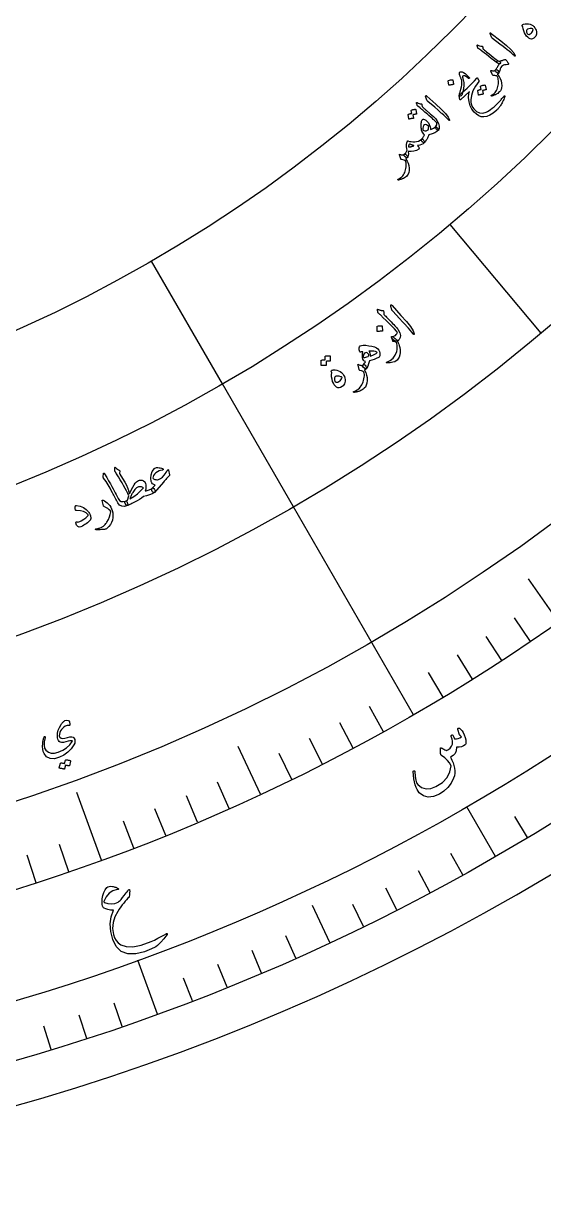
# Model space of a CAD drawing. Header units: millimetres. Extents: x -77 to 77, y -78 to 103.
# Drawn here: x 21.22 to 39.69, y -77.5 to -36.19 of the extents above; entities that cross this region are included whole.
import ezdxf

# ---------------------------------------------------------------- set-up
doc = ezdxf.new("R2010")
doc.units = ezdxf.units.MM
for name, color, linetype in [('CUT_OUTER', 1, 'Continuous'), ('ENGRAVE', 7, 'Continuous'), ('ENGRAVE_FINE', 8, 'Continuous'), ('TEXT', 5, 'Continuous')]:
    doc.layers.add(name, color=color, linetype=linetype)

msp = doc.modelspace()

# ---------------------------------------------------------------- linework, layer by layer
at = {"layer": 'CUT_OUTER'}
msp.add_arc((0, -0.0003), 77.4997, 178.346942, 3.754487, dxfattribs=at)
at = {"layer": 'ENGRAVE'}
for points in [[(28.2875, -48.9954), (25.7688, -44.6328)], [(30.8063, -53.358), (28.2875, -48.9954)], [(35.0688, -60.7409), (30.8063, -53.358)], [(40.2292, -57.4533), (39.1535, -55.917)], [(29.6414, -63.5662), (28.8488, -61.8664)], [(23.9884, -65.9077), (23.1137, -63.5044)], [(37.975, -65.7746), (36.9578, -64.0128)], [(32.0979, -68.8341), (31.4837, -67.5171)], [(25.9764, -71.3697), (25.2806, -69.458)]]:
    msp.add_lwpolyline(points, dxfattribs=at)
for radius in [75.95, 75.95, 73.9156, 70.1375, 70.1375, 67.1538, 61.6125, 61.6125, 56.575, 56.575, 51.5375, 51.5375]:
    msp.add_circle((0, 0), radius, dxfattribs=at)
at = {"layer": 'ENGRAVE_FINE'}
for points in [[(39.6038, -47.1979), (36.3657, -43.339)], [(39.2204, -58.1466), (38.6483, -57.2985)], [(38.1996, -58.8223), (37.6425, -57.9643)], [(37.1672, -59.48), (36.6251, -58.6124)], [(36.1235, -60.1196), (35.5966, -59.2427)], [(34.0033, -61.3436), (33.5074, -60.4489)], [(32.9276, -61.9277), (32.4473, -61.0245)], [(31.8418, -62.493), (31.3773, -61.5815)], [(30.7463, -63.0392), (30.2978, -62.1197)], [(28.5275, -64.0738), (28.1114, -63.1392)], [(27.4049, -64.5619), (27.0052, -63.6202)], [(26.274, -65.0304), (25.8907, -64.0818)], [(39.1171, -65.1019), (38.6681, -64.3545)], [(25.135, -65.479), (24.7684, -64.5239)], [(22.8345, -66.3163), (22.5015, -65.349)], [(36.8213, -66.4274), (36.3986, -65.6648)], [(21.6737, -66.7047), (21.3576, -65.7318)], [(35.6564, -67.0599), (35.247, -66.29)], [(34.4806, -67.6719), (34.0848, -66.8951)], [(33.2943, -68.2634), (32.9121, -67.4798)], [(30.8916, -69.3838), (30.537, -68.5873)], [(29.676, -69.9123), (29.3354, -69.1098)], [(28.4514, -70.4196), (28.1248, -69.6112)], [(27.218, -70.9054), (26.9056, -70.0915)], [(24.7269, -71.8121), (24.443, -70.9878)], [(23.4698, -72.2327), (23.2004, -71.4035)], [(22.2056, -72.6313), (21.9507, -71.7976)]]:
    msp.add_lwpolyline(points, dxfattribs=at)
at = {"layer": 'TEXT'}
for points in [[(38.9228, -36.2763), (38.928, -36.2607), (38.9384, -36.2474), (38.9542, -36.2364), (38.9753, -36.2276), (39.036, -36.2134), (39.0948, -36.2082), (39.1516, -36.2122), (39.2065, -36.2253), (39.2572, -36.2461), (39.3025, -36.2742), (39.3427, -36.3095), (39.3775, -36.3523), (39.4045, -36.3964), (39.4236, -36.4409), (39.4351, -36.4858), (39.4387, -36.531), (39.4348, -36.5746), (39.4236, -36.6148), (39.4051, -36.6516), (39.3793, -36.6849), (39.339, -36.7223), (39.2973, -36.7445), (39.2542, -36.7515), (39.2098, -36.7433), (39.166, -36.7224), (39.1238, -36.6898), (39.0831, -36.6458), (39.0438, -36.5902), (39.0086, -36.5268), (38.981, -36.4602), (38.9612, -36.3904), (38.9491, -36.3175), (38.9481, -36.3145), (38.9454, -36.3105), (38.941, -36.3054), (38.9348, -36.2994), (38.9283, -36.2926), (38.9241, -36.2865), (38.9223, -36.281), (38.9228, -36.2763)], [(37.7969, -36.5876), (37.7851, -36.5533), (37.7861, -36.5359), (37.8, -36.5354), (37.8267, -36.5518), (38.1628, -36.821), (38.3687, -36.9865), (38.5238, -37.1285), (38.6278, -37.2473), (38.6807, -37.3427), (38.6828, -37.3528), (38.6825, -37.3598), (38.6798, -37.3635), (38.6748, -37.3639), (38.669, -37.3626), (38.6626, -37.3595), (38.6558, -37.3548), (38.6485, -37.3483), (38.594, -37.2957), (38.5338, -37.2423), (38.4678, -37.1883), (38.3961, -37.1336), (38.3777, -37.119), (38.3274, -37.08), (38.2454, -37.0165), (38.1317, -36.9287), (37.8777, -36.7356), (37.865, -36.7245), (37.8545, -36.7131), (37.8461, -36.7013), (37.8398, -36.6892)], [(39.3115, -36.4108), (39.3098, -36.3991), (39.3018, -36.3904), (39.2875, -36.3845), (39.267, -36.3815), (39.207, -36.3812), (39.1574, -36.3891), (39.1181, -36.4049), (39.0892, -36.429), (39.0794, -36.4441), (39.0752, -36.4626), (39.0765, -36.4844), (39.0833, -36.5096), (39.0932, -36.5341), (39.104, -36.5535), (39.1154, -36.568), (39.1277, -36.5775), (39.1568, -36.5879), (39.1859, -36.5863), (39.2151, -36.5728), (39.2444, -36.5473), (39.2715, -36.5141), (39.2917, -36.4803), (39.3051, -36.4459), (39.3115, -36.4108)], [(37.6639, -37.2092), (37.75, -37.2789), (37.827, -37.3404), (37.8949, -37.3937), (37.9535, -37.4389), (38.003, -37.4758), (38.0431, -37.5045), (38.0739, -37.5248), (38.0953, -37.5369), (38.1237, -37.5517), (38.1432, -37.5681), (38.1537, -37.5861), (38.1552, -37.6058), (38.1499, -37.6229), (38.1399, -37.6332), (38.1252, -37.6367), (38.1058, -37.6334), (38.0482, -37.6044), (37.9537, -37.5403), (37.8222, -37.441), (37.6538, -37.3065), (37.5826, -37.2474), (37.5253, -37.2006), (37.4821, -37.166), (37.4528, -37.1439), (37.3823, -37.1006), (37.3704, -37.0924), (37.3609, -37.0837), (37.3537, -37.0745), (37.3487, -37.0649), (37.3412, -37.0367), (37.3355, -37.0148), (37.3316, -36.9992), (37.3294, -36.9899), (37.3282, -36.9742), (37.3312, -36.9651), (37.3384, -36.9626), (37.3499, -36.9667), (37.3787, -36.9821), (37.4132, -36.9936), (37.4533, -37.0013), (37.499, -37.0051), (37.5078, -37.0061), (37.5144, -37.0094), (37.519, -37.0147), (37.5214, -37.0223), (37.5233, -37.0324), (37.525, -37.0419), (37.5266, -37.0508), (37.528, -37.0591), (37.5293, -37.0668), (37.5304, -37.0739), (37.5313, -37.0804), (37.532, -37.0862), (37.534, -37.0954), (37.5372, -37.1034), (37.5416, -37.1102), (37.5472, -37.1157), (37.561, -37.1262), (37.585, -37.1452), (37.6193, -37.1729), (37.6639, -37.2092)], [(38.0273, -37.5485), (38.0405, -37.5327), (38.0556, -37.5248), (38.0726, -37.525), (38.0916, -37.5332), (38.1007, -37.5375), (38.112, -37.5393), (38.1255, -37.5385), (38.1411, -37.5353), (38.1502, -37.5326), (38.1604, -37.5297), (38.1716, -37.5266), (38.1837, -37.5231), (38.1967, -37.5193), (38.2104, -37.515), (38.2248, -37.5101), (38.2399, -37.5046), (38.2681, -37.4945), (38.2909, -37.487), (38.3082, -37.4822), (38.3202, -37.4801), (38.3294, -37.4797), (38.337, -37.4812), (38.343, -37.4845), (38.3476, -37.4897), (38.3798, -37.5315), (38.4063, -37.5686), (38.4269, -37.601), (38.4418, -37.6286), (38.4429, -37.633), (38.4422, -37.6376), (38.4398, -37.6424), (38.4357, -37.6473), (38.4299, -37.6528), (38.4246, -37.6568), (38.42, -37.6592), (38.416, -37.66), (38.3556, -37.663), (38.3034, -37.6704), (38.2595, -37.6821), (38.2239, -37.6981), (38.1958, -37.7223), (38.1708, -37.7594), (38.1489, -37.8094), (38.1301, -37.8725), (38.1212, -37.9032), (38.1118, -37.9282), (38.1019, -37.9474), (38.0916, -37.9608), (38.0848, -37.9656), (38.077, -37.9674), (38.0681, -37.9663), (38.0581, -37.9622), (38.0076, -37.9321), (37.9778, -37.9033), (37.9686, -37.8758), (37.98, -37.8497), (37.9977, -37.8272), (38.015, -37.8034), (38.0317, -37.7781), (38.048, -37.7515), (38.0637, -37.7234), (38.0785, -37.694), (38.0926, -37.6632), (38.1058, -37.6309), (38.065, -37.6051), (38.0383, -37.5828), (38.0258, -37.5639), (38.0273, -37.5485)], [(36.6943, -38.7944), (36.6935, -38.7784), (36.6938, -38.7614), (36.6954, -38.7435), (36.698, -38.7246), (36.7018, -38.7047), (36.7067, -38.6836), (36.7125, -38.6614), (36.7194, -38.638), (36.7488, -38.5336), (36.7699, -38.446), (36.7829, -38.3751), (36.7877, -38.3211), (36.7862, -38.2739), (36.78, -38.2284), (36.7691, -38.1847), (36.7535, -38.1428), (36.7448, -38.1226), (36.7368, -38.1033), (36.7293, -38.0847), (36.7225, -38.0669), (36.7163, -38.0501), (36.7109, -38.0346), (36.7062, -38.0204), (36.7023, -38.0073), (36.6978, -37.9829), (36.6985, -37.9617), (36.7044, -37.9437), (36.7154, -37.9289), (36.7303, -37.9186), (36.7488, -37.913), (36.7709, -37.9121), (36.7967, -37.9159), (36.8439, -37.936), (36.9005, -37.9761), (36.9667, -38.0363), (37.0423, -38.1165), (37.0485, -38.1244), (37.0511, -38.1318), (37.0502, -38.1386), (37.0457, -38.1449), (37.039, -38.1493), (37.0314, -38.1503), (37.023, -38.1478), (37.0137, -38.1419), (36.9454, -38.0908), (36.8898, -38.061), (36.8466, -38.0525), (36.8161, -38.0653), (36.8114, -38.0718), (36.8085, -38.0805), (36.8075, -38.0914), (36.8082, -38.1046), (36.8096, -38.1115), (36.8116, -38.1199), (36.814, -38.1297), (36.817, -38.1411), (36.8205, -38.1539), (36.8245, -38.1682), (36.829, -38.184), (36.834, -38.2013), (36.8551, -38.2949), (36.8592, -38.3968), (36.8462, -38.5071), (36.8161, -38.6257), (36.8158, -38.6269), (36.8148, -38.6306), (36.8131, -38.6367), (36.8107, -38.6453), (36.8077, -38.6564), (36.8039, -38.6699), (36.7995, -38.6859), (36.7944, -38.7043), (36.78, -38.7394), (36.7585, -38.7662), (36.7299, -38.7845), (36.6943, -38.7944)], [(37.8743, -38.0246), (37.814, -37.8871), (37.8103, -37.8749), (37.8106, -37.867), (37.8147, -37.8632), (37.8227, -37.8636), (37.8504, -37.8705), (37.8753, -37.8753), (37.8974, -37.8779), (37.9168, -37.8783), (37.9348, -37.8755), (37.9515, -37.8696), (37.967, -37.8605), (37.9812, -37.8484), (37.9977, -37.8388), (38.0172, -37.8396), (38.0398, -37.851), (38.0656, -37.8729), (38.0877, -37.8987), (38.0997, -37.9217), (38.1014, -37.942), (38.0928, -37.9596), (38.0832, -37.9701), (38.0732, -37.9805), (38.0627, -37.9907), (38.0518, -38.0007), (38.0504, -38.003), (38.0502, -38.006), (38.0511, -38.0098), (38.053, -38.0144), (38.1049, -38.0796), (38.1453, -38.1528), (38.1743, -38.2341), (38.1918, -38.3234), (38.1981, -38.4099), (38.1935, -38.4828), (38.178, -38.542), (38.1517, -38.5876), (38.1203, -38.6237), (38.0893, -38.6547), (38.0589, -38.6805), (38.0291, -38.7011), (38.0132, -38.7099), (37.9959, -38.719), (37.9771, -38.7282), (37.9568, -38.7377), (37.9349, -38.7472), (37.9114, -38.7564), (37.8863, -38.7654), (37.8595, -38.7741), (37.853, -38.7765), (37.8473, -38.7774), (37.8424, -38.777), (37.8383, -38.7752), (37.8336, -38.772), (37.8307, -38.7686), (37.8294, -38.7651), (37.8299, -38.7615), (37.8311, -38.7573), (37.8334, -38.7537), (37.8368, -38.7505), (37.8413, -38.7478), (37.8891, -38.7168), (37.9303, -38.684), (37.9649, -38.6497), (37.993, -38.6138), (38.0167, -38.5741), (38.0368, -38.5323), (38.0533, -38.4882), (38.0662, -38.442), (38.0757, -38.3936), (38.0818, -38.343), (38.0847, -38.2903), (38.0842, -38.2354), (38.0794, -38.1897), (38.0705, -38.1484), (38.0574, -38.1115), (38.0404, -38.079), (38.0208, -38.0639), (37.9917, -38.0533), (37.9532, -38.0473), (37.9052, -38.0457), (37.8958, -38.0444), (37.8876, -38.0404), (37.8804, -38.0339), (37.8743, -38.0246)], [(36.3015, -38.2384), (36.3016, -38.2354), (36.3029, -38.2323), (36.3054, -38.2293), (36.3091, -38.2264), (36.3429, -38.2133), (36.3775, -38.2037), (36.4127, -38.1976), (36.4486, -38.1951), (36.453, -38.1957), (36.4563, -38.1974), (36.4585, -38.2002), (36.4595, -38.204), (36.4924, -38.3564), (36.4924, -38.3608), (36.4901, -38.364), (36.4855, -38.3661), (36.4786, -38.3671), (36.4727, -38.3679), (36.4635, -38.3694), (36.451, -38.3716), (36.4354, -38.3744), (36.4163, -38.378), (36.3936, -38.3826), (36.3674, -38.3882), (36.3377, -38.3947), (36.3334, -38.3951), (36.3303, -38.3944), (36.3285, -38.3925), (36.3279, -38.3894)], [(36.8108, -38.6429), (36.9782, -38.4936), (37.1184, -38.3596), (37.2315, -38.2414), (37.3175, -38.139), (37.3201, -38.1358), (37.3229, -38.1335), (37.3257, -38.1321), (37.3287, -38.1317), (37.3318, -38.1322), (37.3346, -38.1336), (37.3373, -38.136), (37.3398, -38.1393), (37.3485, -38.1531), (37.3564, -38.1659), (37.3634, -38.1777), (37.3696, -38.1884), (37.375, -38.1982), (37.3795, -38.207), (37.3831, -38.2147), (37.386, -38.2214), (37.3895, -38.2331), (37.3903, -38.2434), (37.3886, -38.2523), (37.3843, -38.2598), (37.2648, -38.4272), (37.178, -38.5909), (37.124, -38.7513), (37.1027, -38.9085), (37.1064, -39.0034), (37.1252, -39.0894), (37.1593, -39.1667), (37.2087, -39.2352), (37.307, -39.323), (37.4121, -39.3709), (37.5242, -39.3785), (37.643, -39.346), (37.6959, -39.3198), (37.7507, -39.2876), (37.8074, -39.2492), (37.8659, -39.2046), (37.9262, -39.154), (37.9883, -39.0976), (38.0522, -39.0352), (38.1178, -38.967), (38.1405, -38.9422), (38.1627, -38.9176), (38.1843, -38.8931), (38.2053, -38.869), (38.2256, -38.8452), (38.245, -38.8219), (38.2636, -38.7992), (38.2812, -38.777), (38.287, -38.7706), (38.2929, -38.7679), (38.2989, -38.7687), (38.305, -38.7731), (38.3106, -38.7798), (38.3139, -38.7859), (38.3148, -38.7916), (38.3134, -38.7969), (38.2922, -38.8472), (38.2714, -38.8942), (38.2511, -38.9379), (38.2313, -38.9783), (38.2122, -39.0154), (38.1938, -39.0493), (38.1764, -39.0799), (38.1597, -39.1071), (38.1429, -39.1316), (38.1262, -39.1551), (38.1096, -39.1775), (38.093, -39.1989), (38.0763, -39.2192), (38.0593, -39.2384), (38.0419, -39.2563), (38.0241, -39.2731), (37.8952, -39.3799), (37.7758, -39.4563), (37.666, -39.5025), (37.566, -39.5185), (37.4723, -39.5087), (37.3838, -39.4773), (37.3005, -39.4244), (37.2223, -39.35), (37.1431, -39.241), (37.084, -39.1184), (37.0447, -38.9822), (37.0253, -38.8324), (37.025, -38.7818), (37.0291, -38.729), (37.0375, -38.6742), (37.0502, -38.6173), (36.7407, -38.9071), (36.7303, -38.9109), (36.7217, -38.9081), (36.7151, -38.8987), (36.7104, -38.8827), (36.7059, -38.8572), (36.7019, -38.8342), (36.6984, -38.8137), (36.6955, -38.7957), (36.6933, -38.7802), (36.6917, -38.7674), (36.6908, -38.7573), (36.6906, -38.7498), (36.6982, -38.7412), (36.7207, -38.7206), (36.7583, -38.6878), (36.8108, -38.6429)], [(37.4513, -38.4315), (37.4514, -38.4284), (37.4527, -38.4253), (37.4552, -38.4222), (37.459, -38.4192), (37.4759, -38.4117), (37.4928, -38.4051), (37.5098, -38.3994), (37.5269, -38.3944), (37.5442, -38.3904), (37.5619, -38.3871), (37.5799, -38.3848), (37.5984, -38.3833), (37.6029, -38.3839), (37.6064, -38.3858), (37.609, -38.3889), (37.6107, -38.3933), (37.6432, -38.5475), (37.6428, -38.5504), (37.6403, -38.5527), (37.6359, -38.5547), (37.6294, -38.5561), (37.6244, -38.5565), (37.6168, -38.5577), (37.6066, -38.5597), (37.5939, -38.5626), (37.5784, -38.5663), (37.5601, -38.5708), (37.5388, -38.5762), (37.5147, -38.5823), (37.5385, -38.7031), (37.5385, -38.7075), (37.5362, -38.7108), (37.5316, -38.713), (37.5246, -38.7141), (37.5186, -38.715), (37.5094, -38.7167), (37.4968, -38.7191), (37.481, -38.7223), (37.4617, -38.7263), (37.4389, -38.7314), (37.4124, -38.7375), (37.3824, -38.7446), (37.3786, -38.7446), (37.3759, -38.7436), (37.3743, -38.7414), (37.3738, -38.7383), (37.3471, -38.5865), (37.3471, -38.5834), (37.3484, -38.5803), (37.3509, -38.5772), (37.3547, -38.5742), (37.3686, -38.5673), (37.3827, -38.5614), (37.397, -38.5562), (37.4116, -38.552), (37.4262, -38.5485), (37.441, -38.5456), (37.4558, -38.5435), (37.4707, -38.5421)], [(35.5078, -38.8131), (35.4981, -38.7781), (35.5002, -38.7608), (35.514, -38.7611), (35.5397, -38.7791), (35.8588, -39.0682), (36.0544, -39.2459), (36.2005, -39.3971), (36.2972, -39.5219), (36.3442, -39.6204), (36.3456, -39.6306), (36.3449, -39.6375), (36.342, -39.6411), (36.337, -39.6412), (36.3312, -39.6395), (36.3251, -39.6361), (36.3186, -39.6309), (36.3117, -39.6241), (36.2605, -39.5682), (36.2036, -39.5113), (36.141, -39.4534), (36.0728, -39.3944), (36.0553, -39.3787), (36.0075, -39.3367), (35.9295, -39.2684), (35.8213, -39.1738), (35.5795, -38.9657), (35.5675, -38.9538), (35.5576, -38.9418), (35.55, -38.9295), (35.5445, -38.9171)], [(35.2032, -39.1131), (35.1927, -39.0841), (35.1843, -39.0613), (35.1779, -39.0445), (35.1735, -39.0339), (35.1711, -39.0267), (35.1707, -39.0205), (35.1723, -39.0151), (35.1757, -39.0107), (35.1812, -39.0072), (35.1873, -39.0061), (35.1941, -39.0074), (35.2015, -39.011), (35.2373, -39.0292), (35.2726, -39.0429), (35.3076, -39.0518), (35.3421, -39.0561), (35.3525, -39.0581), (35.3602, -39.0639), (35.3653, -39.0736), (35.3678, -39.0871), (35.376, -39.1528), (35.3943, -39.1691), (35.4122, -39.1851), (35.4298, -39.2007), (35.4471, -39.216), (35.4641, -39.231), (35.4809, -39.2456), (35.4973, -39.2599), (35.5135, -39.2739), (35.6631, -39.4035), (35.777, -39.5075), (35.8553, -39.5859), (35.8978, -39.6389), (35.9559, -39.7523), (35.9847, -39.8488), (35.9844, -39.9282), (35.9549, -39.9905), (35.9536, -39.9916), (35.9523, -39.9928), (35.951, -39.994), (35.9497, -39.9952), (35.9353, -39.9948), (35.9153, -39.9826), (35.8895, -39.9583), (35.8581, -39.9222), (35.8475, -39.9079), (35.8425, -39.895), (35.8432, -39.8835), (35.8496, -39.8733), (35.8768, -39.837), (35.8936, -39.8002), (35.8999, -39.7631), (35.8959, -39.7256), (35.8703, -39.6994), (35.8403, -39.6703), (35.8061, -39.6382), (35.7677, -39.6032), (35.7252, -39.5654), (35.6789, -39.5248), (35.6289, -39.4814), (35.575, -39.4353), (35.5225, -39.3896), (35.4752, -39.3486), (35.4331, -39.3124), (35.3961, -39.2809), (35.3645, -39.254), (35.3383, -39.2316), (35.3177, -39.2137), (35.3025, -39.2003), (35.223, -39.1377), (35.216, -39.1307), (35.2104, -39.1243), (35.2061, -39.1185), (35.2032, -39.1131)], [(34.991, -39.2867), (34.9911, -39.2836), (34.9925, -39.2807), (34.9951, -39.2778), (34.9989, -39.2749), (35.0159, -39.2685), (35.0328, -39.2628), (35.0499, -39.2581), (35.0669, -39.2541), (35.0842, -39.251), (35.1018, -39.2488), (35.1197, -39.2474), (35.138, -39.2469), (35.1424, -39.2478), (35.1458, -39.2499), (35.1483, -39.2531), (35.1498, -39.2575), (35.1766, -39.4119), (35.1761, -39.4147), (35.1736, -39.417), (35.1691, -39.4186), (35.1626, -39.4197), (35.1577, -39.4198), (35.1501, -39.4206), (35.14, -39.4221), (35.1273, -39.4242), (35.1119, -39.427), (35.0936, -39.4305), (35.0724, -39.4347), (35.0483, -39.4394), (35.0677, -39.5603), (35.0676, -39.5647), (35.0652, -39.5678), (35.0605, -39.5697), (35.0536, -39.5704), (35.0477, -39.5711), (35.0384, -39.5722), (35.0259, -39.5739), (35.0102, -39.5762), (34.991, -39.5791), (34.9682, -39.5829), (34.9419, -39.5875), (34.9119, -39.5929), (34.9081, -39.5927), (34.9055, -39.5916), (34.904, -39.5894), (34.9037, -39.5862), (34.8825, -39.4345), (34.8827, -39.4314), (34.884, -39.4284), (34.8867, -39.4255), (34.8905, -39.4227), (34.9045, -39.4167), (34.9186, -39.4115), (34.9329, -39.4072), (34.9475, -39.4038), (34.9621, -39.4011), (34.9768, -39.3991), (34.9915, -39.3979), (35.0062, -39.3973)], [(35.3885, -39.6075), (35.3904, -39.6059), (35.3922, -39.6045), (35.3939, -39.6033), (35.3955, -39.6024), (35.3971, -39.6016), (35.3988, -39.6009), (35.4006, -39.6002), (35.4025, -39.5997), (35.4272, -39.5988), (35.4529, -39.6045), (35.4794, -39.6167), (35.5068, -39.6354), (35.5555, -39.6798), (35.5959, -39.7289), (35.6279, -39.7829), (35.6517, -39.8417), (35.6563, -39.8563), (35.6605, -39.8713), (35.6645, -39.8865), (35.6681, -39.9021), (35.6714, -39.9179), (35.6743, -39.9341), (35.677, -39.9505), (35.6793, -39.9672), (35.7053, -39.9562), (35.73, -39.945), (35.7534, -39.9337), (35.7755, -39.9222), (35.7962, -39.9105), (35.8155, -39.8984), (35.8333, -39.886), (35.8496, -39.8733), (35.8573, -39.8701), (35.8674, -39.8721), (35.8798, -39.8793), (35.8945, -39.8918), (35.9289, -39.926), (35.9504, -39.9539), (35.9591, -39.9754), (35.9549, -39.9905), (35.8984, -40.0406), (35.8233, -40.0849), (35.7295, -40.1235), (35.617, -40.1561), (35.6015, -40.1921), (35.5828, -40.2308), (35.561, -40.2723), (35.5359, -40.3166), (35.51, -40.3598), (35.4882, -40.3935), (35.4706, -40.4177), (35.4573, -40.4324), (35.4482, -40.4371), (35.437, -40.4373), (35.4236, -40.433), (35.4081, -40.4243), (35.4, -40.4185), (35.3926, -40.4123), (35.3857, -40.4055), (35.3794, -40.3982), (35.3735, -40.3906), (35.3679, -40.3827), (35.3625, -40.3746), (35.3573, -40.3664), (35.3496, -40.3496), (35.3464, -40.3352), (35.3477, -40.3233), (35.3534, -40.3139), (35.3693, -40.294), (35.3845, -40.2742), (35.3989, -40.2545), (35.4127, -40.2351), (35.4258, -40.2157), (35.4386, -40.1962), (35.451, -40.1766), (35.463, -40.1569), (35.4345, -40.1296), (35.4093, -40.0975), (35.3874, -40.0604), (35.3687, -40.0184), (35.3567, -39.9818), (35.3473, -39.9444), (35.3405, -39.9062), (35.3362, -39.8671), (35.3347, -39.8271), (35.3361, -39.7859), (35.3404, -39.7436), (35.3476, -39.7002), (35.3553, -39.6688), (35.3646, -39.6428), (35.3757, -39.6224), (35.3885, -39.6075)], [(35.4534, -39.7981), (35.4244, -39.827), (35.4057, -39.8646), (35.3973, -39.9108), (35.3991, -39.9657), (35.4039, -39.9802), (35.4164, -39.9925), (35.4366, -40.0027), (35.4646, -40.0106), (35.4953, -40.0141), (35.5225, -40.0119), (35.5461, -40.0041), (35.5662, -39.9906), (35.583, -39.9699), (35.5955, -39.9417), (35.6035, -39.906), (35.6071, -39.8627), (35.5662, -39.8207), (35.5269, -39.7959), (35.4893, -39.7884), (35.4534, -39.7981)], [(34.8526, -40.3785), (34.8552, -40.374), (34.8584, -40.3712), (34.8623, -40.3702), (34.8668, -40.3709), (34.923, -40.3839), (34.9824, -40.3924), (35.0449, -40.3964), (35.1106, -40.3958), (35.1772, -40.3886), (35.2401, -40.3724), (35.2993, -40.3471), (35.3547, -40.3128), (35.3679, -40.3057), (35.3813, -40.3052), (35.3949, -40.3111), (35.4087, -40.3237), (35.4399, -40.3624), (35.4587, -40.3933), (35.4649, -40.4162), (35.4586, -40.4312), (35.4095, -40.4669), (35.3524, -40.495), (35.2873, -40.5155), (35.2142, -40.5284), (35.2393, -40.5644), (35.2571, -40.5925), (35.2675, -40.6129), (35.2705, -40.6255), (35.269, -40.6349), (35.2658, -40.6435), (35.2609, -40.6512), (35.2544, -40.658), (35.1715, -40.7077), (35.0834, -40.7381), (34.9903, -40.7494), (34.8921, -40.7415), (34.8884, -40.7414), (34.8858, -40.7429), (34.8843, -40.746), (34.8839, -40.7508), (34.8882, -40.823), (34.8823, -40.8828), (34.8664, -40.9302), (34.8403, -40.9652), (34.8324, -40.9696), (34.8234, -40.9704), (34.8133, -40.9675), (34.8021, -40.9609), (34.7725, -40.9381), (34.7507, -40.9161), (34.7369, -40.8949), (34.7309, -40.8744), (34.7306, -40.8646), (34.7318, -40.8565), (34.7343, -40.85), (34.7383, -40.8452), (34.7903, -40.7914), (34.8241, -40.741), (34.8397, -40.6939), (34.8372, -40.6503), (34.8221, -40.5702), (34.8196, -40.4982), (34.8298, -40.4343), (34.8526, -40.3785)], [(34.9319, -40.4811), (34.9289, -40.4808), (34.926, -40.4816), (34.9231, -40.4835), (34.9204, -40.4865), (34.9067, -40.508), (34.8973, -40.5288), (34.8924, -40.5491), (34.8919, -40.5688), (34.8932, -40.5752), (34.896, -40.5796), (34.9002, -40.582), (34.9057, -40.5822), (34.9263, -40.5813), (34.9469, -40.5794), (34.9677, -40.5763), (34.9885, -40.5722), (35.0094, -40.5669), (35.0303, -40.5606), (35.0514, -40.5532), (35.0725, -40.5447), (35.0776, -40.542), (35.0811, -40.5395), (35.0832, -40.5371), (35.0838, -40.5349), (35.0831, -40.5329), (35.0811, -40.5314), (35.078, -40.5304), (35.0736, -40.5298), (35.0586, -40.526), (35.0427, -40.5216), (35.026, -40.5165), (35.0086, -40.5109), (34.9904, -40.5046), (34.9715, -40.4975), (34.952, -40.4897), (34.9319, -40.4811)], [(34.6185, -41.0109), (34.5697, -40.8688), (34.5671, -40.8564), (34.568, -40.8485), (34.5724, -40.8451), (34.5803, -40.8461), (34.6074, -40.8553), (34.6318, -40.8621), (34.6537, -40.8665), (34.6729, -40.8686), (34.6911, -40.8672), (34.7082, -40.8627), (34.7244, -40.855), (34.7396, -40.8441), (34.7568, -40.8358), (34.7762, -40.8382), (34.7978, -40.8514), (34.8216, -40.8754), (34.8416, -40.9029), (34.8516, -40.9268), (34.8516, -40.9472), (34.8417, -40.964), (34.8313, -40.9737), (34.8204, -40.9832), (34.8091, -40.9925), (34.7974, -41.0016), (34.7959, -41.0038), (34.7954, -41.0068), (34.7959, -41.0106), (34.7975, -41.0153), (34.8438, -41.0846), (34.8781, -41.1609), (34.9003, -41.2443), (34.9104, -41.3347), (34.9096, -41.4215), (34.8989, -41.4937), (34.8786, -41.5515), (34.8487, -41.5947), (34.8144, -41.6282), (34.781, -41.6565), (34.7486, -41.6797), (34.7172, -41.6978), (34.7006, -41.7053), (34.6826, -41.7128), (34.6631, -41.7205), (34.6421, -41.7283), (34.6195, -41.736), (34.5953, -41.7432), (34.5696, -41.7501), (34.5422, -41.7566), (34.5355, -41.7584), (34.5297, -41.7589), (34.5249, -41.7581), (34.5209, -41.756), (34.5165, -41.7524), (34.5139, -41.7488), (34.5129, -41.7452), (34.5136, -41.7416), (34.5152, -41.7376), (34.5178, -41.7341), (34.5215, -41.7312), (34.5262, -41.7289), (34.5763, -41.7019), (34.6201, -41.6727), (34.6575, -41.6413), (34.6884, -41.6078), (34.7153, -41.5702), (34.7388, -41.5301), (34.7588, -41.4876), (34.7755, -41.4426), (34.7889, -41.3951), (34.7992, -41.3452), (34.8064, -41.2929), (34.8104, -41.2382), (34.8094, -41.1923), (34.8039, -41.1504), (34.7939, -41.1125), (34.7796, -41.0787), (34.7613, -41.0621), (34.7332, -41.0491), (34.6953, -41.0399), (34.6476, -41.0344), (34.6384, -41.0323), (34.6305, -41.0277), (34.6238, -41.0206), (34.6185, -41.0109)], [(34.2686, -46.2443), (34.2619, -46.2049), (34.2662, -46.1862), (34.2813, -46.1881), (34.3074, -46.2107), (34.6238, -46.5632), (34.8176, -46.7798), (34.9604, -46.9618), (35.052, -47.1093), (35.0922, -47.2224), (35.0927, -47.2338), (35.0911, -47.2412), (35.0875, -47.2448), (35.082, -47.2444), (35.0759, -47.2419), (35.0696, -47.2374), (35.063, -47.231), (35.0563, -47.2227), (35.0066, -47.1558), (34.9508, -47.0871), (34.8889, -47.0166), (34.8209, -46.9444), (34.8035, -46.9252), (34.756, -46.8738), (34.6784, -46.7903), (34.5707, -46.6745), (34.3297, -46.4194), (34.318, -46.405), (34.3086, -46.3907), (34.3016, -46.3765), (34.2969, -46.3622)], [(33.7916, -46.3489), (33.7957, -46.347), (33.8007, -46.347), (33.8064, -46.3488), (33.8128, -46.3524), (33.8227, -46.3579), (33.8374, -46.3637), (33.8571, -46.3697), (33.8816, -46.3761), (33.8953, -46.379), (33.9085, -46.3817), (33.9214, -46.3843), (33.9339, -46.3868), (33.946, -46.3889), (33.9577, -46.3905), (33.9691, -46.3916), (33.9801, -46.3923), (33.9922, -46.3957), (34.0012, -46.4042), (34.0073, -46.418), (34.0104, -46.4369), (34.015, -46.5266), (34.0324, -46.546), (34.0543, -46.5694), (34.0806, -46.5966), (34.1114, -46.6278), (34.1465, -46.6632), (34.1858, -46.7033), (34.2293, -46.7481), (34.277, -46.7976), (34.3248, -46.8464), (34.3681, -46.892), (34.4069, -46.9342), (34.4413, -46.9732), (34.4712, -47.0088), (34.4969, -47.041), (34.5183, -47.0697), (34.5354, -47.0951), (34.5834, -47.1888), (34.6031, -47.2746), (34.5945, -47.3525), (34.5575, -47.4223), (34.5503, -47.4319), (34.543, -47.4406), (34.5356, -47.4486), (34.528, -47.4557), (34.5204, -47.4621), (34.5127, -47.468), (34.5051, -47.4732), (34.4975, -47.4778), (34.4722, -47.486), (34.4435, -47.4832), (34.4114, -47.4695), (34.3758, -47.4449), (34.3422, -47.4153), (34.3159, -47.3867), (34.2968, -47.3591), (34.2849, -47.3325), (34.2837, -47.3271), (34.2837, -47.3226), (34.285, -47.319), (34.2875, -47.3163), (34.2914, -47.314), (34.2956, -47.3128), (34.2999, -47.3126), (34.3044, -47.3135), (34.3344, -47.3125), (34.3643, -47.3052), (34.3942, -47.2916), (34.424, -47.2719), (34.452, -47.2467), (34.4743, -47.2209), (34.4911, -47.1943), (34.5023, -47.167), (34.4662, -47.1216), (34.392, -47.0414), (34.2797, -46.9265), (34.1294, -46.7767), (33.9615, -46.6109), (33.9392, -46.5889), (33.9176, -46.5684), (33.8966, -46.5497), (33.8762, -46.5325), (33.8658, -46.5241), (33.8565, -46.5162), (33.8483, -46.5089), (33.8412, -46.5021), (33.8351, -46.496), (33.8299, -46.4909), (33.8255, -46.4869), (33.8221, -46.4838), (33.8152, -46.4764), (33.81, -46.4688), (33.8065, -46.4612), (33.8047, -46.4536), (33.7865, -46.3644), (33.7865, -46.3593), (33.7873, -46.355), (33.789, -46.3515), (33.7916, -46.3489)], [(33.7751, -46.9597), (33.7756, -46.9564), (33.7775, -46.9532), (33.7807, -46.9503), (33.7852, -46.9477), (33.8241, -46.9384), (33.8632, -46.933), (33.9026, -46.9316), (33.9422, -46.9341), (33.9469, -46.9355), (33.9502, -46.9378), (33.9522, -46.9412), (33.9528, -46.9455), (33.9657, -47.1166), (33.965, -47.1214), (33.962, -47.1246), (33.9567, -47.1262), (33.9491, -47.1262), (33.9424, -47.1263), (33.9322, -47.1265), (33.9183, -47.127), (33.9007, -47.1278), (33.8794, -47.129), (33.8539, -47.1306), (33.8245, -47.1328), (33.791, -47.1355), (33.7863, -47.1354), (33.783, -47.1341), (33.7813, -47.1318), (33.7812, -47.1283)], [(34.306, -47.3124), (34.3315, -47.3217), (34.3577, -47.3361), (34.3847, -47.3557), (34.4124, -47.3803), (34.4391, -47.4077), (34.4644, -47.4371), (34.4881, -47.4685), (34.5102, -47.5019), (34.5295, -47.5382), (34.5476, -47.583), (34.5648, -47.6363), (34.5808, -47.6981), (34.5955, -47.788), (34.596, -47.8754), (34.5822, -47.9603), (34.5541, -48.0427), (34.5345, -48.0821), (34.5106, -48.1183), (34.4824, -48.1515), (34.4497, -48.1815), (34.4028, -48.2077), (34.3331, -48.2286), (34.2408, -48.2439), (34.1259, -48.2535), (34.1182, -48.2528), (34.1118, -48.2505), (34.1067, -48.2467), (34.103, -48.2414), (34.1016, -48.2356), (34.1035, -48.2304), (34.1089, -48.2257), (34.1176, -48.2216), (34.2437, -48.167), (34.3446, -48.0862), (34.4203, -47.9794), (34.4705, -47.8467), (34.4847, -47.7756), (34.4912, -47.7047), (34.4899, -47.6341), (34.481, -47.5636), (34.4781, -47.553), (34.473, -47.5427), (34.4655, -47.5324), (34.4559, -47.5224), (34.44, -47.5116), (34.4163, -47.5023), (34.3847, -47.4946), (34.3454, -47.4883), (34.3403, -47.4864), (34.3359, -47.4826), (34.3322, -47.4769), (34.3291, -47.4691), (34.2865, -47.3313), (34.2852, -47.326), (34.2853, -47.3215), (34.2865, -47.3179), (34.289, -47.3152), (34.293, -47.3129), (34.2972, -47.3117), (34.3015, -47.3115), (34.306, -47.3124)], [(33.1675, -47.8576), (33.1451, -47.7812), (33.1388, -47.7205), (33.1487, -47.6756), (33.1746, -47.6464), (33.2201, -47.6296), (33.2868, -47.6227), (33.375, -47.6258), (33.4845, -47.6387), (33.5932, -47.6587), (33.6816, -47.6835), (33.7494, -47.7134), (33.7968, -47.7482), (33.8363, -47.7968), (33.8631, -47.8493), (33.877, -47.906), (33.878, -47.9667), (33.8724, -47.996), (33.8609, -48.0212), (33.8435, -48.0422), (33.8202, -48.0592), (33.7486, -48.0953), (33.6716, -48.1276), (33.5894, -48.1561), (33.502, -48.1808), (33.473, -48.288), (33.4436, -48.3706), (33.4137, -48.4285), (33.3836, -48.4618), (33.3755, -48.465), (33.3656, -48.4648), (33.354, -48.4611), (33.3406, -48.454), (33.2914, -48.4174), (33.2658, -48.3827), (33.2638, -48.35), (33.2853, -48.3191), (33.3108, -48.293), (33.3325, -48.2643), (33.3503, -48.233), (33.3643, -48.199), (33.3329, -48.1925), (33.3074, -48.177), (33.2876, -48.1524), (33.2737, -48.1189), (33.2591, -48.0557), (33.2531, -47.9921), (33.2559, -47.928), (33.2672, -47.8634), (33.2503, -47.8583), (33.2328, -47.8575), (33.2146, -47.8608), (33.196, -47.8683), (33.1863, -47.8714), (33.1783, -47.8706), (33.1721, -47.866), (33.1675, -47.8576)], [(33.4552, -48.0258), (33.4692, -47.9972), (33.4777, -47.9748), (33.4809, -47.9585), (33.4787, -47.9484), (33.4477, -47.9157), (33.4187, -47.8952), (33.3914, -47.8869), (33.3659, -47.8909), (33.3335, -47.9106), (33.3095, -47.9401), (33.2936, -47.9794), (33.286, -48.0285), (33.2872, -48.0415), (33.2937, -48.0506), (33.3054, -48.0559), (33.3222, -48.0572), (33.3452, -48.0548), (33.375, -48.0487), (33.4116, -48.0391), (33.4552, -48.0258)], [(33.4941, -47.8295), (33.4902, -47.8299), (33.4883, -47.8312), (33.4882, -47.8336), (33.49, -47.8371), (33.5086, -47.8645), (33.5211, -47.9017), (33.5276, -47.9487), (33.528, -48.0055), (33.6267, -47.9716), (33.7001, -47.9413), (33.7481, -47.9146), (33.7707, -47.8916), (33.7735, -47.8858), (33.7743, -47.8808), (33.773, -47.8767), (33.7697, -47.8735), (33.7207, -47.8508), (33.6584, -47.8359), (33.5829, -47.8288), (33.4941, -47.8295)], [(31.9314, -48.0198), (31.9321, -48.0165), (31.934, -48.0134), (31.9373, -48.0106), (31.9419, -48.0082), (31.9614, -48.0037), (31.9808, -48.0002), (32.0001, -47.9976), (32.0193, -47.9959), (32.0386, -47.9952), (32.0581, -47.9955), (32.0779, -47.9967), (32.0979, -47.999), (32.1026, -48.0006), (32.106, -48.0034), (32.1082, -48.0073), (32.1091, -48.0123), (32.1144, -48.1847), (32.1134, -48.1877), (32.1103, -48.1898), (32.1051, -48.1909), (32.098, -48.191), (32.0925, -48.1904), (32.0842, -48.1901), (32.0729, -48.1902), (32.0587, -48.1906), (32.0415, -48.1913), (32.021, -48.1923), (31.9972, -48.1935), (31.9702, -48.195), (31.9726, -48.3297), (31.9718, -48.3345), (31.9686, -48.3375), (31.9633, -48.3389), (31.9556, -48.3386), (31.949, -48.3384), (31.9388, -48.3382), (31.9249, -48.3382), (31.9074, -48.3382), (31.886, -48.3385), (31.8606, -48.3391), (31.8311, -48.34), (31.7976, -48.3413), (31.7936, -48.3406), (31.7909, -48.3389), (31.7896, -48.3363), (31.7897, -48.3327), (31.7902, -48.1641), (31.7909, -48.1608), (31.7928, -48.1578), (31.7961, -48.155), (31.8008, -48.1525), (31.8169, -48.1481), (31.8331, -48.1447), (31.8494, -48.1422), (31.8658, -48.1407), (31.8822, -48.14), (31.8985, -48.1401), (31.9147, -48.141), (31.9309, -48.1426)], [(33.1358, -48.487), (33.0982, -48.3261), (33.0967, -48.3123), (33.0986, -48.3037), (33.1038, -48.3004), (33.1123, -48.3025), (33.1409, -48.3156), (33.1669, -48.3257), (33.1903, -48.333), (33.2112, -48.3374), (33.2312, -48.3379), (33.2505, -48.3349), (33.269, -48.3282), (33.2869, -48.318), (33.3066, -48.3108), (33.3275, -48.3157), (33.3497, -48.3325), (33.3731, -48.3614), (33.3919, -48.3937), (33.4002, -48.4211), (33.398, -48.4434), (33.3852, -48.4607), (33.3727, -48.4701), (33.3598, -48.4793), (33.3464, -48.4882), (33.3325, -48.4969), (33.3306, -48.4991), (33.3298, -48.5023), (33.3299, -48.5066), (33.3311, -48.5119), (33.3741, -48.5929), (33.4031, -48.6802), (33.4181, -48.7739), (33.4191, -48.874), (33.4084, -48.9688), (33.3888, -49.0467), (33.3601, -49.1077), (33.3225, -49.1517), (33.2812, -49.1844), (33.2416, -49.2117), (33.2035, -49.2334), (33.167, -49.2497), (33.1481, -49.2561), (33.1276, -49.2624), (33.1053, -49.2686), (33.0815, -49.2748), (33.0559, -49.2806), (33.0287, -49.2859), (32.9997, -49.2905), (32.969, -49.2946), (32.9615, -49.2958), (32.9551, -49.2957), (32.9499, -49.2943), (32.9458, -49.2915), (32.9414, -49.2871), (32.9389, -49.2829), (32.9382, -49.2788), (32.9394, -49.275), (32.9416, -49.2708), (32.9449, -49.2673), (32.9492, -49.2645), (32.9546, -49.2625), (33.0125, -49.2385), (33.0636, -49.2114), (33.108, -49.1813), (33.1456, -49.1481), (33.1792, -49.11), (33.2094, -49.0687), (33.2361, -49.0244), (33.2594, -48.977), (33.2793, -48.9265), (33.2962, -48.8731), (33.3099, -48.8167), (33.3204, -48.7572), (33.3244, -48.7069), (33.323, -48.6604), (33.3164, -48.6179), (33.3044, -48.5792), (33.2863, -48.559), (33.257, -48.5417), (33.2165, -48.5274), (33.165, -48.516), (33.1551, -48.5127), (33.1469, -48.5068), (33.1405, -48.4982), (33.1358, -48.487)], [(32.1479, -48.5392), (32.1574, -48.5238), (32.172, -48.5122), (32.1918, -48.5045), (32.2166, -48.5005), (32.2852, -48.5009), (32.3493, -48.5105), (32.4091, -48.5293), (32.4644, -48.5575), (32.5133, -48.5927), (32.5546, -48.6343), (32.5885, -48.6825), (32.6147, -48.7371), (32.6322, -48.7913), (32.6413, -48.8438), (32.642, -48.8947), (32.6343, -48.944), (32.619, -48.9896), (32.5966, -49.0298), (32.5674, -49.0644), (32.5313, -49.0934), (32.4786, -49.1231), (32.4283, -49.1361), (32.3804, -49.1325), (32.3349, -49.1124), (32.2935, -49.0787), (32.2567, -49.0331), (32.2244, -48.9755), (32.1967, -48.906), (32.1753, -48.8291), (32.163, -48.7507), (32.1597, -48.671), (32.1654, -48.5899), (32.1652, -48.5865), (32.1633, -48.5815), (32.1599, -48.575), (32.1548, -48.5669), (32.1496, -48.558), (32.1467, -48.5503), (32.1462, -48.5441), (32.1479, -48.5392)], [(32.5292, -48.7827), (32.5303, -48.7699), (32.524, -48.7584), (32.5102, -48.7485), (32.4891, -48.74), (32.425, -48.7244), (32.3699, -48.72), (32.3238, -48.7269), (32.2867, -48.7451), (32.2723, -48.7588), (32.2631, -48.7775), (32.2588, -48.8012), (32.2597, -48.8299), (32.264, -48.8586), (32.2705, -48.8822), (32.279, -48.9006), (32.2897, -48.9139), (32.3181, -48.9325), (32.3497, -48.9383), (32.3845, -48.9313), (32.4224, -48.9115), (32.4598, -48.8831), (32.4901, -48.8521), (32.5132, -48.8187), (32.5292, -48.7827)], [(25.4783, -52.9946), (25.4175, -53.0473), (25.3449, -53.0991), (25.2605, -53.1499), (25.1644, -53.1997), (25.1156, -53.2236), (25.0717, -53.2445), (25.0328, -53.2626), (24.9988, -53.2778), (24.9698, -53.2903), (24.946, -53.3004), (24.9273, -53.308), (24.9138, -53.3133), (24.9051, -53.3127), (24.8947, -53.3079), (24.8826, -53.2988), (24.8688, -53.2855), (24.8337, -53.242), (24.8173, -53.2059), (24.8195, -53.1774), (24.8405, -53.1563), (24.9149, -53.1194), (24.9626, -52.9715), (24.922, -52.8857), (24.8775, -52.7966), (24.829, -52.704), (24.7765, -52.608), (24.72, -52.5086), (24.6598, -52.406), (24.5956, -52.3002), (24.5277, -52.1911), (24.5182, -52.1753), (24.5097, -52.1612), (24.5021, -52.1488), (24.4955, -52.1381), (24.4896, -52.1292), (24.4845, -52.122), (24.4801, -52.1167), (24.4764, -52.1131), (24.4686, -52.0965), (24.4636, -52.0681), (24.4613, -52.0276), (24.4618, -51.9753), (24.4624, -51.9694), (24.4641, -51.9646), (24.4668, -51.961), (24.4705, -51.9584), (24.475, -51.9573), (24.4797, -51.9578), (24.4847, -51.9601), (24.49, -51.9642), (24.5284, -51.9991), (24.5635, -52.0269), (24.5952, -52.0474), (24.6235, -52.0608), (24.6359, -52.0671), (24.6437, -52.0768), (24.6466, -52.0897), (24.6449, -52.106), (24.6338, -52.1581), (24.6333, -52.1661), (24.6352, -52.1755), (24.6397, -52.1864), (24.6468, -52.1988), (24.7435, -52.3543), (24.8213, -52.4868), (24.8801, -52.5963), (24.9199, -52.6829), (24.9259, -52.6989), (24.9324, -52.7183), (24.9394, -52.741), (24.9469, -52.767), (24.955, -52.7963), (24.9638, -52.8285), (24.9731, -52.8638), (24.9831, -52.9022), (25.0447, -52.7733), (25.0999, -52.6672), (25.1491, -52.5839), (25.1922, -52.5234), (25.233, -52.478), (25.2707, -52.4445), (25.3054, -52.4228), (25.337, -52.4131), (25.3833, -52.4106), (25.4302, -52.4198), (25.4778, -52.4407), (25.526, -52.4733), (25.5339, -52.4806), (25.5411, -52.4911), (25.5478, -52.5048), (25.5539, -52.5218), (25.5684, -52.5933), (25.5711, -52.6627), (25.562, -52.7301), (25.5411, -52.7955), (25.5777, -52.7875), (25.6133, -52.7784), (25.6477, -52.768), (25.681, -52.7565), (25.7131, -52.7436), (25.744, -52.7292), (25.7736, -52.7135), (25.802, -52.6963), (25.8134, -52.6915), (25.8249, -52.6926), (25.8366, -52.6994), (25.8485, -52.7121), (25.8696, -52.7405), (25.8841, -52.766), (25.892, -52.7885), (25.8934, -52.808), (25.8907, -52.8253), (25.8872, -52.8384), (25.8831, -52.8472), (25.8782, -52.8519), (25.7918, -52.8973), (25.6964, -52.9363), (25.5918, -52.9687), (25.4783, -52.9946)], [(26.3758, -52.0642), (26.4111, -52.219), (26.4106, -52.2276), (26.4073, -52.2371), (26.4012, -52.2475), (26.3923, -52.2587), (26.3711, -52.2808), (26.3488, -52.3046), (26.3253, -52.3302), (26.3007, -52.3576), (26.2749, -52.3867), (26.2478, -52.4173), (26.2195, -52.4494), (26.1899, -52.4831), (25.8765, -52.8527), (25.8563, -52.8577), (25.8356, -52.8529), (25.8145, -52.8384), (25.793, -52.8143), (25.7772, -52.7852), (25.7732, -52.756), (25.7809, -52.7266), (25.8003, -52.6971), (25.8029, -52.6939), (25.8083, -52.6876), (25.8163, -52.6783), (25.8269, -52.6659), (25.8402, -52.6506), (25.856, -52.6326), (25.8743, -52.6118), (25.8952, -52.5883), (25.8447, -52.5704), (25.8048, -52.5432), (25.7758, -52.5067), (25.7574, -52.4609), (25.739, -52.3395), (25.7516, -52.2229), (25.7952, -52.1111), (25.8696, -52.0039), (25.8893, -51.9875), (25.916, -51.976), (25.9496, -51.9693), (25.9902, -51.9674), (26.0348, -51.9702), (26.0779, -51.9768), (26.1193, -51.9871), (26.1592, -52.0011), (26.1716, -52.0074), (26.1796, -52.0151), (26.1832, -52.0242), (26.1825, -52.0346), (26.1783, -52.0445), (26.1718, -52.0519), (26.1629, -52.0566), (26.1517, -52.0588), (26.0922, -52.0683), (26.034, -52.0881), (25.9769, -52.1183), (25.921, -52.159), (25.8739, -52.203), (25.841, -52.2469), (25.8222, -52.2909), (25.8175, -52.3348), (25.8227, -52.3507), (25.8367, -52.365), (25.8595, -52.3776), (25.8912, -52.3886), (25.9249, -52.396), (25.9566, -52.3992), (25.986, -52.398), (26.0134, -52.3925), (26.0866, -52.3584), (26.1562, -52.3046), (26.2221, -52.2314), (26.2843, -52.1386), (26.2906, -52.128), (26.2968, -52.1177), (26.303, -52.1077), (26.309, -52.0981), (26.3149, -52.0889), (26.3205, -52.0804), (26.3259, -52.0725), (26.3312, -52.0653), (26.3461, -52.0461), (26.3585, -52.0396), (26.3684, -52.0456), (26.3758, -52.0642)], [(24.0663, -52.1787), (24.0672, -52.1719), (24.0687, -52.167), (24.0708, -52.1639), (24.0735, -52.1626), (24.0786, -52.1631), (24.0854, -52.1682), (24.094, -52.1782), (24.1042, -52.193), (24.1787, -52.317), (24.2461, -52.4323), (24.3064, -52.5389), (24.3596, -52.6369), (24.4038, -52.7213), (24.4435, -52.797), (24.4787, -52.8638), (24.5095, -52.9218), (24.5356, -52.971), (24.5572, -53.0116), (24.574, -53.0435), (24.5861, -53.0666), (24.6345, -53.1304), (24.693, -53.1666), (24.7617, -53.1753), (24.8405, -53.1563), (24.8629, -53.1522), (24.8814, -53.1584), (24.896, -53.175), (24.9066, -53.2019), (24.9177, -53.2469), (24.9225, -53.2805), (24.9213, -53.3026), (24.9138, -53.3133), (24.806, -53.3473), (24.7127, -53.3421), (24.6338, -53.2978), (24.5695, -53.2143), (24.5455, -53.1712), (24.5219, -53.1279), (24.4985, -53.0843), (24.4754, -53.0404), (24.4525, -52.9963), (24.4296, -52.9521), (24.4068, -52.9077), (24.3841, -52.8631), (24.3409, -52.778), (24.3004, -52.7022), (24.2626, -52.6355), (24.2275, -52.5781), (24.1922, -52.5237), (24.1539, -52.4661), (24.1125, -52.4052), (24.0681, -52.341), (24.0607, -52.3292), (24.0558, -52.3176), (24.0532, -52.3062), (24.0532, -52.2949)], [(25.3829, -52.6495), (25.3099, -52.6511), (25.2391, -52.6845), (25.1706, -52.7498), (25.104, -52.847), (25.0879, -52.8753), (25.0727, -52.904), (25.0582, -52.933), (25.0447, -52.9625), (25.0318, -52.9921), (25.0196, -53.0217), (25.008, -53.0513), (24.997, -53.0808), (25.1413, -52.9942), (25.2698, -52.8992), (25.3823, -52.7959), (25.4788, -52.6844), (25.4607, -52.6737), (25.4386, -52.6643), (25.4127, -52.6563), (25.3829, -52.6495)], [(24.0203, -53.1329), (24.0199, -53.1293), (24.02, -53.1262), (24.0205, -53.1237), (24.0216, -53.1218), (24.0263, -53.1191), (24.0333, -53.1186), (24.0426, -53.1202), (24.0542, -53.1239), (24.1034, -53.1475), (24.1508, -53.1789), (24.1967, -53.2182), (24.2409, -53.2654), (24.2829, -53.3187), (24.3188, -53.3737), (24.3487, -53.4305), (24.3724, -53.4889), (24.3912, -53.5716), (24.3983, -53.6558), (24.3939, -53.7417), (24.3777, -53.829), (24.3495, -53.9143), (24.3082, -53.9919), (24.2536, -54.0619), (24.1859, -54.1243), (24.1665, -54.1383), (24.1457, -54.1491), (24.1234, -54.1565), (24.0996, -54.1607), (24.0427, -54.1656), (23.9912, -54.1696), (23.945, -54.1726), (23.9042, -54.1746), (23.8688, -54.1757), (23.839, -54.1757), (23.8147, -54.1748), (23.7959, -54.1728), (23.7917, -54.1716), (23.7883, -54.1699), (23.7858, -54.1679), (23.7842, -54.1654), (23.783, -54.1618), (23.7826, -54.1582), (23.783, -54.1545), (23.7841, -54.1507), (23.7862, -54.1473), (23.7894, -54.1447), (23.7938, -54.1429), (23.7994, -54.1419), (23.8334, -54.1366), (23.8655, -54.1304), (23.8957, -54.1233), (23.9239, -54.1154), (23.9503, -54.1066), (23.9752, -54.0967), (23.9985, -54.0857), (24.0204, -54.0737), (24.0414, -54.0601), (24.0624, -54.0442), (24.0833, -54.0261), (24.1042, -54.0058), (24.1249, -53.9832), (24.1455, -53.9581), (24.1659, -53.9306), (24.1861, -53.9007), (24.2394, -53.8094), (24.2792, -53.7183), (24.3052, -53.6276), (24.3177, -53.5371), (24.318, -53.5301), (24.3166, -53.5228), (24.3134, -53.5152), (24.3085, -53.5074), (24.2677, -53.4666), (24.2139, -53.4251), (24.1471, -53.3828), (24.0674, -53.3398), (24.0633, -53.3366), (24.0603, -53.3335), (24.0584, -53.3304), (24.0575, -53.3273)], [(23.0642, -53.4647), (23.0621, -53.4407), (23.0608, -53.4188), (23.0603, -53.399), (23.0605, -53.3814), (23.0614, -53.3659), (23.0628, -53.3524), (23.0647, -53.3409), (23.0671, -53.3314), (23.0725, -53.3209), (23.0808, -53.3139), (23.092, -53.3104), (23.1059, -53.3104), (23.2402, -53.3353), (23.3557, -53.3816), (23.4524, -53.4495), (23.5301, -53.539), (23.5477, -53.5666), (23.5634, -53.5943), (23.5773, -53.622), (23.5893, -53.6497), (23.5993, -53.6772), (23.607, -53.7044), (23.6125, -53.7313), (23.6158, -53.7579), (23.615, -53.7732), (23.6116, -53.7881), (23.6057, -53.8025), (23.5972, -53.8165), (23.5639, -53.8556), (23.528, -53.8925), (23.4895, -53.927), (23.4483, -53.9592), (23.4049, -53.9892), (23.3594, -54.0171), (23.312, -54.043), (23.2627, -54.0667), (23.1988, -54.0824), (23.148, -54.0646), (23.1103, -54.0135), (23.0857, -53.929), (23.0853, -53.9188), (23.0871, -53.9101), (23.091, -53.9028), (23.0972, -53.8969), (23.1038, -53.8949), (23.1114, -53.8945), (23.1198, -53.8954), (23.1291, -53.8979), (23.1557, -53.9002), (23.1879, -53.8941), (23.2256, -53.8795), (23.2689, -53.8565), (23.3601, -53.8002), (23.4325, -53.7498), (23.4862, -53.7054), (23.5211, -53.667), (23.5221, -53.6634), (23.5215, -53.6584), (23.5193, -53.652), (23.5153, -53.6443), (23.449, -53.5741), (23.3589, -53.5257), (23.2453, -53.4991), (23.1081, -53.494), (23.0899, -53.4926), (23.0765, -53.4872), (23.0679, -53.4779), (23.0642, -53.4647)], [(22.838, -61.1253), (22.7725, -61.1275), (22.7073, -61.1509), (22.6422, -61.1954), (22.5772, -61.2611), (22.5402, -61.3145), (22.5139, -61.3715), (22.4984, -61.4323), (22.4937, -61.4968), (22.4952, -61.5088), (22.4992, -61.5204), (22.5057, -61.5316), (22.5145, -61.5425), (22.5574, -61.5706), (22.6163, -61.5821), (22.6912, -61.5768), (22.7821, -61.5548), (22.8715, -61.532), (22.9401, -61.5254), (22.988, -61.5348), (23.0151, -61.5605), (23.0414, -61.6257), (23.0503, -61.6892), (23.0417, -61.751), (23.0155, -61.811), (22.9141, -61.953), (22.7944, -62.0739), (22.6564, -62.1737), (22.5005, -62.2522), (22.318, -62.3041), (22.1657, -62.2986), (22.044, -62.2361), (21.9529, -62.1168), (21.9243, -62.0437), (21.9066, -61.9596), (21.8998, -61.8645), (21.9039, -61.7584), (21.9076, -61.7279), (21.912, -61.6983), (21.917, -61.6694), (21.9227, -61.6414), (21.9291, -61.614), (21.9362, -61.587), (21.9442, -61.5605), (21.953, -61.5345), (21.9586, -61.5231), (21.9651, -61.5169), (21.9724, -61.5161), (21.9807, -61.5206), (21.9868, -61.5276), (21.9906, -61.5354), (21.9918, -61.5442), (21.9905, -61.5539), (21.9588, -61.7006), (21.953, -61.8247), (21.9735, -61.9262), (22.0202, -62.0051), (22.1056, -62.0754), (22.2068, -62.1103), (22.3239, -62.1097), (22.4566, -62.0736), (22.617, -62.0006), (22.7532, -61.9127), (22.8652, -61.81), (22.9529, -61.6926), (22.9574, -61.6837), (22.9577, -61.6765), (22.9536, -61.6708), (22.9453, -61.6667), (22.9166, -61.664), (22.8706, -61.6698), (22.8074, -61.684), (22.7269, -61.7065), (22.6438, -61.726), (22.5764, -61.73), (22.5247, -61.7184), (22.4887, -61.6913), (22.4629, -61.6534), (22.444, -61.6108), (22.4321, -61.5632), (22.4271, -61.5109), (22.4331, -61.4023), (22.4573, -61.2954), (22.4996, -61.1903), (22.5599, -61.0869), (22.5767, -61.0615), (22.5936, -61.0385), (22.6107, -61.0181), (22.6279, -61.0002), (22.6451, -60.9847), (22.6621, -60.9715), (22.679, -60.9608), (22.6958, -60.9523), (22.7665, -60.9333), (22.8197, -60.9477), (22.8553, -60.9956), (22.8733, -61.0772), (22.8728, -61.1011), (22.8667, -61.1171), (22.8551, -61.1252), (22.838, -61.1253)], [(36.6446, -61.2624), (36.6424, -61.2494), (36.6433, -61.2387), (36.6472, -61.2303), (36.654, -61.2241), (36.6647, -61.2194), (36.6754, -61.2179), (36.686, -61.2197), (36.6965, -61.2248), (36.7281, -61.2467), (36.7601, -61.2781), (36.7926, -61.319), (36.8255, -61.3695), (36.8709, -61.4569), (36.9032, -61.5465), (36.9225, -61.6382), (36.9287, -61.732), (36.9264, -61.7568), (36.9205, -61.7784), (36.9111, -61.7969), (36.8982, -61.8122), (36.8416, -61.851), (36.772, -61.8784), (36.6895, -61.8942), (36.5941, -61.8984), (36.5824, -62.0181), (36.5428, -62.1164), (36.4753, -62.1931), (36.3801, -62.2483), (36.4068, -62.3011), (36.431, -62.3527), (36.4526, -62.4032), (36.4717, -62.4525), (36.4885, -62.501), (36.5031, -62.5489), (36.5155, -62.5963), (36.5258, -62.6431), (36.5376, -62.7314), (36.5357, -62.8203), (36.5202, -62.9099), (36.491, -63.0001), (36.4023, -63.1766), (36.2886, -63.33), (36.1501, -63.4599), (35.987, -63.5662), (35.782, -63.6483), (35.5938, -63.6661), (35.4228, -63.6199), (35.2689, -63.5098), (35.2295, -63.4612), (35.1926, -63.3985), (35.1583, -63.3214), (35.1265, -63.2301), (35.0991, -63.1261), (35.0791, -63.0131), (35.0664, -62.8911), (35.0609, -62.7603), (35.0615, -62.7516), (35.064, -62.7442), (35.0684, -62.7381), (35.0747, -62.7333), (35.0819, -62.7301), (35.0889, -62.7286), (35.0957, -62.7288), (35.1022, -62.7308), (35.1084, -62.7355), (35.113, -62.7416), (35.116, -62.749), (35.1172, -62.7577), (35.1276, -62.9301), (35.1476, -63.0654), (35.1774, -63.1636), (35.217, -63.2247), (35.3573, -63.3298), (35.5122, -63.3765), (35.6816, -63.3646), (35.8654, -63.2939), (36.0937, -63.1443), (36.2596, -62.9704), (36.3631, -62.7729), (36.4041, -62.5519), (36.3471, -62.4551), (36.2715, -62.3618), (36.1773, -62.2721), (36.0646, -62.1857), (36.052, -62.1776), (36.0429, -62.1692), (36.0372, -62.1604), (36.0349, -62.1512), (36.0322, -62.1166), (36.0299, -62.0841), (36.0279, -62.0535), (36.0263, -62.025), (36.0252, -61.9988), (36.0249, -61.9753), (36.0252, -61.9543), (36.0263, -61.936), (36.028, -61.9275), (36.0319, -61.9222), (36.0381, -61.92), (36.0466, -61.9209), (36.0515, -61.9225), (36.0587, -61.9252), (36.0682, -61.929), (36.08, -61.9339), (36.0937, -61.9401), (36.109, -61.9477), (36.1261, -61.9569), (36.1448, -61.9674), (36.1818, -61.9872), (36.2108, -62.0002), (36.2319, -62.0065), (36.2451, -62.0061), (36.3109, -61.9747), (36.3674, -61.9272), (36.4144, -61.8636), (36.4519, -61.784), (36.4578, -61.7423), (36.4528, -61.6827), (36.4367, -61.6051), (36.4096, -61.5098), (36.4071, -61.5007), (36.4071, -61.4917), (36.4096, -61.483), (36.4145, -61.4743), (36.42, -61.4674), (36.4262, -61.4625), (36.4331, -61.4596), (36.4409, -61.4587), (36.4589, -61.4683), (36.4792, -61.4946), (36.5016, -61.5375), (36.5261, -61.597), (36.5922, -61.598), (36.6556, -61.5868), (36.7162, -61.5634), (36.7739, -61.5277), (36.7627, -61.5105), (36.7519, -61.4976), (36.7416, -61.4889), (36.7318, -61.4843), (36.7215, -61.4807), (36.7136, -61.4756), (36.7081, -61.4691), (36.705, -61.4612)], [(22.714, -62.3549), (22.7155, -62.3518), (22.7182, -62.3493), (22.7222, -62.3474), (22.7274, -62.346), (22.7479, -62.3461), (22.768, -62.347), (22.7879, -62.3489), (22.8074, -62.3516), (22.8267, -62.3553), (22.8461, -62.36), (22.8654, -62.3657), (22.8847, -62.3725), (22.889, -62.3751), (22.8917, -62.3786), (22.8929, -62.3829), (22.8925, -62.3881), (22.8546, -62.5577), (22.8529, -62.5604), (22.8493, -62.5617), (22.8439, -62.5616), (22.8367, -62.5602), (22.8315, -62.5583), (22.8233, -62.5561), (22.8121, -62.5536), (22.7979, -62.5508), (22.7805, -62.5475), (22.7599, -62.5438), (22.736, -62.5397), (22.7088, -62.535), (22.6776, -62.6672), (22.6755, -62.6716), (22.6717, -62.6739), (22.666, -62.674), (22.6585, -62.672), (22.652, -62.6703), (22.6418, -62.6678), (22.6281, -62.6646), (22.6106, -62.6607), (22.5893, -62.6561), (22.5639, -62.6509), (22.5344, -62.6452), (22.5008, -62.6388), (22.4969, -62.6371), (22.4947, -62.6349), (22.494, -62.632), (22.495, -62.6286), (22.5376, -62.464), (22.539, -62.4609), (22.5418, -62.4583), (22.5457, -62.4564), (22.551, -62.455), (22.5681, -62.4544), (22.5851, -62.4547), (22.6019, -62.456), (22.6186, -62.4582), (22.635, -62.4613), (22.6512, -62.4651), (22.6671, -62.4696), (22.6828, -62.4748)], [(24.1854, -66.8781), (24.2222, -66.8521), (24.2669, -66.8366), (24.3194, -66.8317), (24.3798, -66.8372), (24.4119, -66.8435), (24.4419, -66.8507), (24.4699, -66.8588), (24.4958, -66.8678), (24.5197, -66.8777), (24.5413, -66.8881), (24.5608, -66.8991), (24.5781, -66.9107), (24.5914, -66.9234), (24.5918, -66.934), (24.5793, -66.9427), (24.5538, -66.9495), (24.394, -66.996), (24.2616, -67.0827), (24.1565, -67.2099), (24.0786, -67.3776), (24.078, -67.387), (24.0812, -67.3953), (24.0881, -67.4027), (24.0987, -67.4091), (24.2204, -67.4469), (24.3414, -67.4573), (24.4615, -67.4403), (24.5806, -67.3958), (24.6006, -67.3837), (24.6246, -67.3634), (24.6526, -67.3349), (24.6847, -67.2981), (24.7413, -67.2266), (24.7912, -67.1635), (24.8345, -67.1087), (24.8712, -67.0622), (24.9013, -67.0242), (24.9248, -66.9945), (24.9417, -66.9733), (24.9522, -66.9604), (24.969, -66.9472), (24.9813, -66.9488), (24.989, -66.9652), (24.9923, -66.9963), (24.9918, -67.0812), (24.9878, -67.1459), (24.9802, -67.1901), (24.9692, -67.214), (24.9248, -67.2597), (24.8787, -67.3106), (24.831, -67.3668), (24.7815, -67.4281), (24.7304, -67.4947), (24.6775, -67.5665), (24.6229, -67.6435), (24.5665, -67.7257), (24.4623, -67.9166), (24.4028, -68.1174), (24.3883, -68.3283), (24.419, -68.5494), (24.457, -68.6622), (24.5122, -68.7599), (24.5847, -68.8426), (24.6746, -68.91), (24.863, -68.9759), (25.107, -68.9787), (25.4062, -68.9179), (25.7602, -68.7927), (25.8133, -68.7691), (25.8701, -68.7425), (25.9305, -68.713), (25.9946, -68.6805), (26.0621, -68.645), (26.1328, -68.6064), (26.2066, -68.5645), (26.2836, -68.5195), (26.2972, -68.5126), (26.308, -68.5094), (26.3161, -68.5098), (26.3213, -68.514), (26.3183, -68.5455), (26.2808, -68.606), (26.2087, -68.6954), (26.1017, -68.8136), (26.035, -68.8814), (25.9746, -68.9358), (25.9207, -68.9768), (25.8732, -69.0045), (25.6894, -69.0889), (25.5185, -69.1544), (25.3606, -69.2013), (25.2158, -69.2296), (24.9236, -69.2291), (24.6884, -69.1437), (24.5105, -68.974), (24.3895, -68.7204), (24.3216, -68.433), (24.3044, -68.1644), (24.3372, -67.9146), (24.42, -67.6834), (24.3095, -67.6752), (24.2166, -67.6599), (24.1413, -67.6373), (24.0836, -67.6077), (24.0658, -67.5938), (24.0511, -67.5769), (24.0394, -67.5571), (24.0308, -67.5344), (24.0179, -67.4695), (24.0111, -67.4062), (24.0103, -67.3444), (24.0156, -67.2842), (24.0411, -67.1576), (24.0778, -67.0478), (24.1259, -66.9546), (24.1854, -66.8781)]]:
    msp.add_lwpolyline(points, close=True, dxfattribs=at)

doc.saveas('drawing.dxf')
